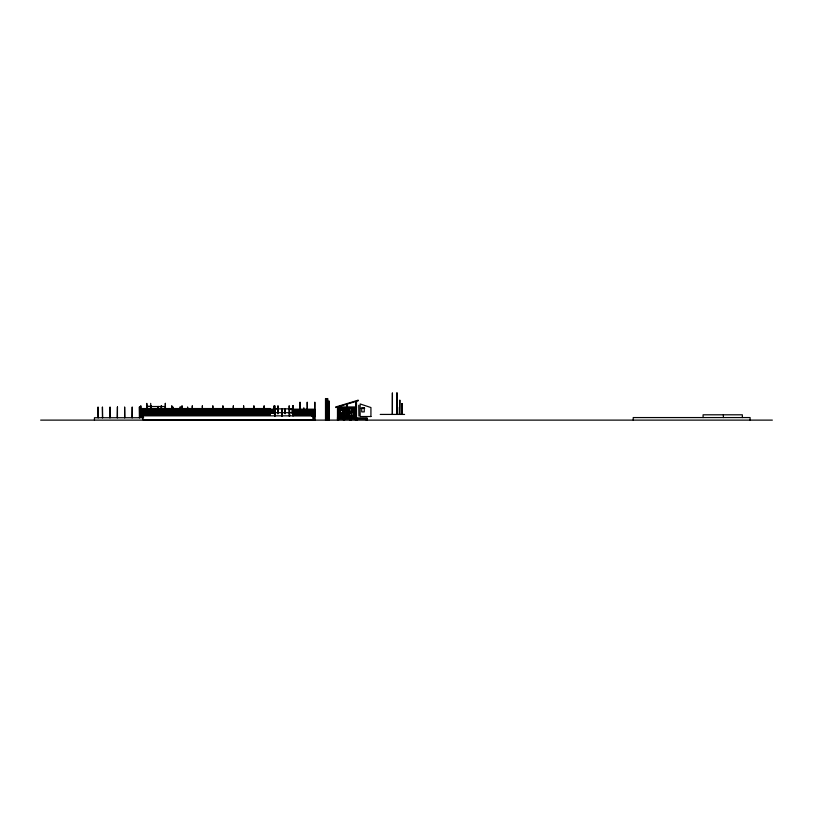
<?xml version="1.0" encoding="UTF-8"?>
<svg xmlns="http://www.w3.org/2000/svg" width="813" height="813" viewBox="0 0 813 813"><rect width="100%" height="100%" fill="white"/><g stroke="black" fill="none" stroke-linecap="round" stroke-linejoin="round"><path stroke-width="1.22" d="M337.649 417.78L337.649 418.319L337.649 407.73M338.889 417.597L346.267 407.811L345.484 407.953L338.218 417.597L338.188 407.902M354.996 407.902L344.214 417.963L345.007 417.963L355.789 407.902L355.789 417.597M327.172 399.112L327.71 399.112M356.501 401.439L355.962 401.439L355.962 407.008M328.716 401.622L329.255 401.622M355.962 401.622L356.501 401.622M150.69 403.38L150.964 412.953M165.324 403.38L165.598 412.953M401.937 403.655L402.211 414.427M346.714 404.224L347.253 404.234M358.767 405.26L358.909 416.032M327.172 405.667L327.71 405.667M327.172 406.205L327.71 406.205M147.092 406.378L150.679 406.378M147.092 406.48L150.679 406.48M150.964 406.52L165.324 406.52L165.222 412.506M346.714 406.825L347.253 406.825M355.962 406.825L356.501 406.825M117.438 406.978L117.224 417.74M139.409 406.978L139.623 417.74M180.191 406.978L180.395 410.565M356.501 407.008L337.476 407.008L337.476 420.118M328.716 407.333L329.255 407.333M397.659 407.252L397.659 414.427M337.476 407.547L356.501 407.547M337.476 407.73L356.501 407.73M328.716 407.872L329.255 407.872M337.476 407.902L356.501 407.902M361.074 408.299L364.691 408.299M140.71 408.553L270.038 408.553L270.038 409.091L140.71 409.091M274.113 408.746L277.7 408.746M289.469 408.756L293.056 408.746M274.113 408.848L293.056 408.848M274.123 409.183L231.034 409.183L231.034 409.722L274.123 409.722M314.59 409.203L292.497 409.163L292.497 409.701M213.362 409.346L213.555 412.933M221.227 409.346L221.024 412.933M222.935 409.346L222.721 412.933M237.061 409.346L236.857 412.933M259.245 409.346L259.042 412.933M314.824 409.346L314.387 420.118M140.71 409.447L270.038 409.447L270.038 409.986M293.046 409.742L314.59 409.742M339.326 409.742L343.381 409.742M140.71 409.986L274.123 410.077M293.046 410.098L314.59 410.098M339.326 410.28L343.381 410.28M140.71 410.341L270.038 410.352L270.038 410.89L140.71 410.88M328.716 410.331L329.255 410.331M339.326 410.453L343.381 410.453M274.123 410.616L231.034 410.616L231.034 410.077M293.046 410.636L314.59 410.636M328.716 410.87L329.255 410.87M274.123 410.971L231.034 410.971L231.034 411.51L274.123 411.51M293.046 410.992L314.59 410.992M140.71 411.246L270.038 411.246L270.038 411.785L140.71 411.785M314.59 411.53L292.497 411.5L292.497 410.961L314.042 410.961L314.042 411.5M349.173 411.5L355.789 411.5M274.123 411.876L231.034 411.876L231.034 412.415L274.123 412.415M314.59 411.896L292.497 411.856L292.497 412.394L314.59 412.435M140.71 412.14L270.038 412.14L270.038 412.679M349.173 412.039L355.789 412.039M349.173 412.211L355.789 412.211M327.172 412.486L327.71 412.486M140.71 412.679L314.641 412.679L314.641 416.52M140.71 413.034L270.038 413.045L270.038 413.583L140.71 413.573M327.172 413.024L327.71 413.024M269.052 413.309L274.123 413.309M314.59 413.329L292.497 413.299L292.497 412.76M293.046 413.685L314.59 413.685M140.71 413.939L270.038 413.939L270.038 414.478L140.71 414.478M328.716 413.868L329.255 413.868M293.046 414.224L314.59 414.224M328.716 414.406L329.255 414.406M380.23 414.427L404.579 414.427M293.046 414.589L314.59 414.589M140.71 414.833L270.038 414.833L270.038 415.372L140.71 415.372M339.499 414.874L343.198 414.874M293.046 415.128L314.59 415.128M339.499 415.057L343.198 415.057M293.046 415.484L314.59 415.484M349.356 415.809L355.606 415.809M312.06 416.022L314.59 416.022M349.356 415.982L355.606 415.982M347.253 416.093L354.651 416.093L354.651 417.78M312.05 416.378L314.489 416.378M143.322 416.52L140.781 416.52L140.791 405.748L140.995 416.52M312.05 416.52L314.824 416.52M337.476 417.597L356.501 417.597M143.647 417.74L94.45 417.74L94.45 420.118M337.476 417.78L356.501 417.78M327.314 417.973L327.852 417.973L327.852 420.057L327.314 420.057M338.899 418.177L343.909 418.177M344.082 418.177L350.454 418.177M350.627 418.177L355.179 418.177M356.622 418.136L357.161 418.319M337.476 418.319L367.273 418.319M337.476 418.593L338.015 418.593M356.501 418.593L355.962 418.858M337.476 418.858L367.273 418.858M327.172 419.579L327.71 419.579M328.716 419.579L329.255 419.579M40.65 420.118L772.35 420.118M750.094 420.118L750.094 417.567L633.225 417.567L633.225 420.118M742.34 417.567L742.34 414.803L703.093 414.803L703.093 417.567M723.377 414.803L723.377 417.567M402.079 414.427L402.069 403.655L401.937 414.427M399.813 414.427L399.823 400.067L399.539 414.427M392.405 414.427L392.405 392.882L392.333 414.427M367.273 420.118L367.273 418.136L366.734 418.319M366.551 418.319L366.013 418.319M366.196 418.858L366.196 420.118M365.83 418.319L365.291 418.319M365.108 418.319L364.57 418.319M364.387 418.319L363.848 418.319M363.665 418.319L363.126 418.319M362.944 418.319L362.405 418.319M362.222 418.319L361.683 418.319M361.5 418.319L360.962 418.319M360.779 418.319L360.24 418.319M360.057 418.319L359.519 418.319M359.336 418.319L358.797 418.319M358.614 418.319L358.076 418.319M357.883 418.319L357.344 418.319M357.039 418.858L357.039 420.118M356.501 401.287L356.501 418.858M356.328 407.008L356.328 407.547M356.328 417.78L356.328 418.319M356.145 401.622L356.145 406.825M355.962 407.547L355.962 417.78M355.606 407.902L355.606 411.5M355.606 412.211L355.606 417.597M355.423 415.982L355.423 417.597M355.423 418.858L355.423 420.118M354.021 407.902L354.021 416.388M353.848 407.902L353.848 416.388M353.706 407.902L353.706 417.597M353.523 407.902L353.523 417.597M351.765 407.902L351.765 416.388M351.582 407.902L351.623 417.597M351.44 407.902L351.44 417.597M351.257 407.73L351.257 416.388M351.053 418.858L351.053 420.118M350.789 418.858L350.251 418.858M350.627 417.78L350.627 418.319M350.444 417.78L350.444 418.319M349.986 418.858L349.986 420.118M349.539 415.982L349.539 417.597M349.499 407.902L349.499 416.388M349.326 407.902L349.356 417.597M349.173 407.902L349.173 417.597M349.001 407.902L349.001 417.597M347.253 407.008L347.253 404.051L346.714 404.051L346.714 407.008M347.253 407.73L347.253 417.78M347.06 407.902L347.06 417.597M346.714 407.73L346.714 417.78M344.976 407.902L344.976 417.597M344.793 407.902L344.793 417.597M344.529 418.858L344.529 420.118M344.265 418.858L343.726 418.858M344.092 417.78L344.082 418.319M343.909 417.78L343.909 418.319M343.564 407.902L343.564 417.597M343.462 418.858L343.462 420.118M343.381 407.902L343.381 417.597M343.198 407.902L343.198 409.742M343.198 410.453L343.198 417.597M343.025 415.057L343.025 417.597M342.72 407.902L342.72 417.597M342.537 407.902L342.537 417.597M341.44 407.902L341.44 409.742M341.44 415.057L341.44 417.597M341.257 407.902L341.257 409.742M341.257 415.057L341.257 417.597M340.454 407.902L340.454 417.597M340.271 407.902L340.271 417.597M339.682 415.057L339.682 417.597M339.499 407.902L339.499 409.742M339.499 410.453L339.499 417.597M339.326 407.902L339.326 417.597M339.143 407.902L339.143 417.597M338.554 418.858L338.554 420.118M338.015 407.547L338.015 417.78M338.015 418.319L338.015 418.858M337.649 407.008L337.649 407.547M329.255 420.118L329.255 401.083L328.716 401.083L328.716 420.118M328.93 420.118L328.93 401.439L328.391 401.439L328.391 420.118M327.71 420.118L327.71 398.573L327.172 398.573L327.172 420.118M326.674 420.118L326.674 398.573L326.308 420.118M326.043 420.118L326.043 398.573L325.505 398.573L325.505 420.118M325.861 420.118L325.861 413.858L325.708 420.118M314.824 420.118L314.824 402.161L314.611 420.118M314.042 410.067L314.042 410.606L292.497 410.606L292.497 410.067M314.042 411.856L314.042 412.394M314.042 412.76L314.042 413.299M313.696 416.276L313.696 420.118M307.426 412.933L307.212 402.161L307.223 412.933M303.828 407.73L303.828 415.27M300.038 412.933L300.027 402.161L299.814 412.933M293.33 415.331L293.33 405.748L292.965 416.032L292.954 408.848M292.639 412.933L292.629 405.748L292.334 413.675L292.253 408.888M289.58 408.848L289.58 416.032M289.57 416.032L289.184 405.748L289.184 416.073M285.17 408.776L285.17 413.675M285.068 408.888L285.058 413.675M281.999 408.776L282.009 416.073M281.908 408.888L281.887 416.073M278.097 408.888L278.087 413.675M277.985 413.675L277.975 405.748L277.7 413.644M274.926 408.888L274.916 416.073M274.835 416.073L274.814 405.748L274.53 415.331M274.215 408.848L274.215 413.644M274.113 413.644L274.123 405.748L273.839 412.933M266.644 412.933L266.654 409.346L266.44 412.933M264.052 415.413L264.144 405.748L263.94 415.331M253.89 415.331L253.89 405.748L253.686 415.331M252.579 409.183L252.579 409.722M252.579 410.077L252.579 410.616M252.579 410.971L252.579 411.51M252.579 411.876L252.579 412.415M251.857 412.933L251.857 409.346L251.654 412.933M248.493 408.553L248.493 409.091M248.493 409.447L248.493 409.986M248.493 410.352L248.493 410.89M248.493 411.246L248.493 411.785M248.493 412.14L248.493 412.679M248.493 413.045L248.493 413.583M248.493 413.939L248.493 414.478M248.493 414.833L248.493 415.372M244.469 412.933L244.246 409.346L244.256 412.933M243.626 415.331L243.626 405.748L243.412 415.331M233.361 415.331L233.361 405.748L233.148 415.331M229.673 412.933L229.459 409.346L229.459 412.933M226.949 408.553L226.949 409.091M226.949 409.447L226.949 409.986M226.949 410.352L226.949 410.89M226.949 411.246L226.949 411.785M226.949 412.14L226.949 412.679M226.949 413.045L226.949 413.583M226.949 413.939L226.949 414.478M226.949 414.833L226.949 415.372M225.282 412.933L225.069 409.346L225.069 412.933M224.632 412.933L224.632 409.346L224.418 412.933M223.778 412.933L223.565 409.346L223.575 412.933M223.097 415.331L222.884 405.748L222.894 415.331M222.071 412.933L222.081 409.346L221.878 412.933M221.227 409.346L221.227 412.933M220.374 412.933L220.374 409.346L220.16 412.933M219.52 412.933L219.307 409.346L219.317 412.933M218.677 412.933L218.667 409.346L218.463 412.933M217.813 412.933L217.61 409.346L217.62 412.933M216.969 412.933L216.756 409.346L216.766 412.933M216.116 412.933L215.902 409.346L215.912 412.933M215.262 412.933L215.262 409.346L215.049 412.933M214.408 412.933L214.419 409.346L214.205 412.933M212.833 415.331L212.833 405.748L212.62 415.331M210.1 412.679L210.1 409.915L170.852 409.915L170.852 412.679M206.309 412.933L206.096 409.346L206.096 412.933M205.415 408.553L205.415 409.091M205.415 409.447L205.415 409.986M205.415 410.352L205.415 410.89M205.415 411.246L205.415 411.785M205.415 412.14L205.415 412.679M205.415 413.045L205.415 413.583M205.415 413.939L205.415 414.478M205.415 414.833L205.415 415.372M202.579 415.331L202.366 405.748L202.366 415.331M199.043 412.933L198.839 409.346L198.839 412.933M192.315 415.331L192.315 405.748L192.102 415.331M191.797 412.933L191.787 409.346L191.583 412.933M191.146 409.915L191.146 412.679M187.803 410.565L187.59 406.978L187.59 410.565M184.541 412.933L184.327 409.346L184.327 412.933M183.87 408.553L183.87 409.091M183.87 409.447L183.87 409.986M183.87 410.352L183.87 410.89M183.87 411.246L183.87 411.785M183.87 412.14L183.87 412.679M183.87 413.045L183.87 413.583M183.87 413.939L183.87 414.478M183.87 414.833L183.87 415.372M182.041 415.331L182.041 405.748L181.838 415.331M180.201 406.978L180.191 410.565M177.275 412.933L177.275 409.346L177.061 412.933M173.006 410.565L173.006 406.978L172.793 410.565M171.777 415.331L171.787 405.748L171.573 415.331M170.029 412.933L170.019 409.346L169.805 412.933M165.334 403.38L165.324 412.953M162.763 412.933L162.773 409.346L162.559 412.933M162.326 408.553L162.326 409.091M162.326 409.447L162.326 409.986M162.326 410.352L162.326 410.89M162.326 411.246L162.326 411.785M162.326 412.14L162.326 412.679M162.326 413.045L162.326 413.583M162.326 413.939L162.326 414.478M162.326 414.833L162.326 415.372M161.523 415.331L161.309 405.748L161.32 415.331M161.513 405.748L161.513 415.331M158.149 406.409L158.139 412.506M158.037 406.52L158.047 412.506M155.507 412.933L155.293 409.346L155.303 412.933M151.259 415.331L151.259 405.748L151.045 415.331M148.251 412.933L148.037 409.346L148.047 412.933M147.194 406.48L147.194 412.465M147.092 412.953L146.807 403.38L146.818 412.953M139.419 406.978L139.409 417.74M132.234 417.74L132.224 406.978L132.021 417.74M124.826 417.74L124.623 406.978L124.633 417.74M117.438 406.978L117.438 417.74M110.04 417.74L110.04 406.978L109.826 417.74M102.651 417.74L102.428 406.978L102.438 417.74M98.261 417.74L98.038 406.978L98.048 417.74M358.066 400.25L335.596 407.008L335.759 407.526L358.218 400.768L358.066 400.25M396.968 392.882L396.927 414.427L396.957 392.882M364.254 407.953L361.734 407.953L361.734 411.906L364.254 411.906L364.254 407.953M312.924 415.839L142.824 415.839L142.824 419.681L312.924 419.681L312.924 415.839M370.931 416.52L360.159 416.52L360.159 403.959L370.931 407.547L370.931 416.52"/></g></svg>
